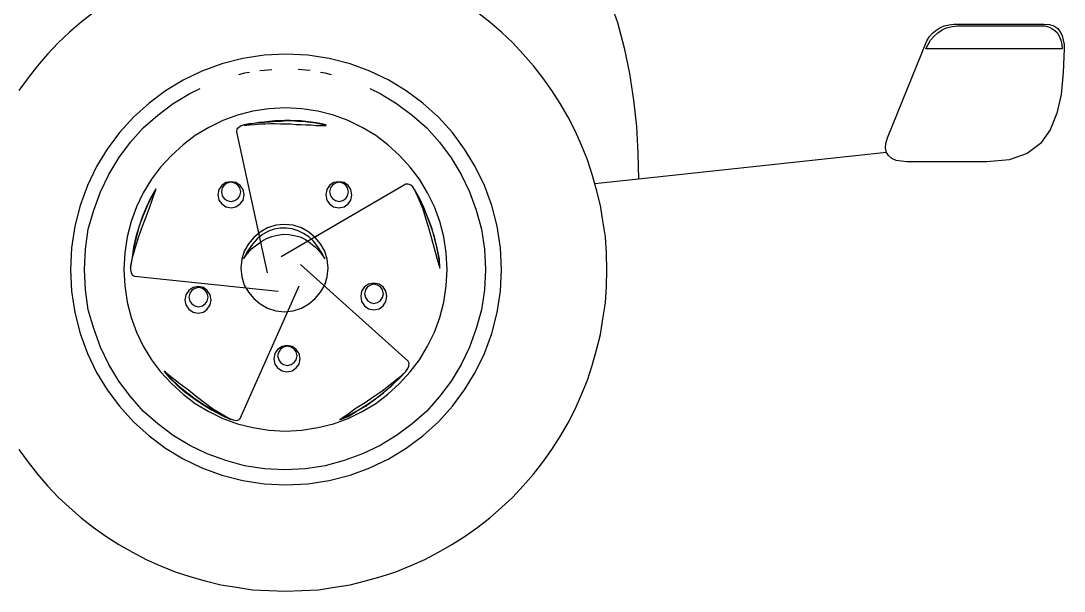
# Model space of a CAD drawing. Header units: millimetres. Extents: x -17157 to 13723, y 21549 to 39550.
# Drawn here: x -730 to 682, y 24142 to 24915 of the extents above; entities that cross this region are included whole.
import ezdxf

# ---------------------------------------------------------------- set-up
doc = ezdxf.new("R2010")
doc.units = ezdxf.units.MM

# ---------------------------------------------------------------- blocks, each defined once
blk = doc.blocks.new('A$C0482550F')
for p, q in [((4076.8, 802.5), (4088, 770.3)), ((3378.2, 783.4), (3361.8, 770.9)), ((3915.1, 770.9), (3898.7, 783.4)), ((3361.8, 770.9), (3346, 757.1)), ((3930.9, 757.1), (3915.1, 770.9)), ((4088, 770.3), (4097.2, 736.1)), ((4519.2, 759.7), (4524.4, 763)), ((4524.4, 763), (4530.3, 765.7)), ((4527.7, 760.4), (4533.6, 763)), ((4530.3, 765.7), (4536.9, 767)), ((4533.6, 763), (4540.9, 765)), ((4536.9, 767), (4543.5, 768.3)), ((4540.9, 765), (4548.1, 765.7)), ((4543.5, 768.3), (4551.4, 768.3)), ((4548.1, 765.7), (4666.4, 765.7)), ((4551.4, 768.3), (4665.1, 768.3)), ((4665.1, 768.3), (4673, 767.6)), ((4666.4, 765.7), (4671.6, 764.3)), ((4671.6, 764.3), (4676.2, 762.4)), ((4673, 767.6), (4678.9, 765.7)), ((4678.9, 765.7), (4684.1, 762.4)), ((3346, 757.1), (3330.9, 742.7)), ((3946.1, 742.7), (3930.9, 757.1)), ((4506.7, 745.3), (4510.6, 751.2)), ((4510.6, 751.2), (4514.6, 755.8)), ((4511.9, 746.6), (4516.5, 751.9)), ((4514.6, 755.8), (4519.2, 759.7)), ((4516.5, 751.9), (4521.8, 756.5)), ((4521.8, 756.5), (4527.7, 760.4)), ((4676.2, 762.4), (4680.2, 759.7)), ((4680.2, 759.7), (4683.5, 756.5)), ((4683.5, 756.5), (4686.1, 751.9)), ((4684.1, 762.4), (4687.4, 757.8)), ((4686.1, 751.9), (4688.1, 746.6)), ((4687.4, 757.8), (4690.1, 752.5)), ((4690.1, 752.5), (4691.4, 746.6)), ((3330.9, 742.7), (3316.4, 727.5)), ((3960.5, 727.5), (3946.1, 742.7)), ((4097.2, 736.1), (4104.4, 701.3)), ((4453.4, 613.9), (4506.7, 745.3)), ((4505.3, 734.8), (4508.7, 740.7)), ((4690.1, 734.8), (4505.3, 734.8)), ((4508.7, 740.7), (4511.9, 746.6)), ((4688.1, 746.6), (4689.4, 740.7)), ((4689.4, 740.7), (4690.1, 734.8)), ((4691.4, 746.6), (4692.7, 740.7)), ((4692.7, 734.8), (4691.4, 702.6)), ((4692.7, 740.7), (4692.7, 734.8)), ((3316.4, 727.5), (3302.6, 711.8)), ((3580.6, 721.6), (3552.4, 714.4)), ((3609.5, 726.2), (3580.6, 721.6)), ((3639.1, 727.5), (3609.5, 726.2)), ((3668.7, 726.2), (3639.1, 727.5)), ((3697.6, 721.6), (3668.7, 726.2)), ((3725.9, 714.4), (3697.6, 721.6)), ((3974.3, 711.8), (3960.5, 727.5)), ((3302.6, 711.8), (3290.1, 695.3)), ((3552.4, 714.4), (3525.4, 704.5)), ((3610.2, 705.9), (3620, 706.5)), ((3665.4, 705.9), (3655.5, 706.5)), ((3752.8, 704.5), (3725.9, 714.4)), ((3986.8, 695.3), (3974.3, 711.8)), ((3290.1, 695.3), (3277.6, 678.2)), ((3525.4, 704.5), (3499.8, 692.1)), ((3583.2, 701.9), (3574.7, 699.3)), ((3589.8, 702.6), (3583.2, 701.9)), ((3603.6, 705.2), (3610.2, 705.9)), ((3672, 705.2), (3665.4, 705.9)), ((3692.3, 701.9), (3685.8, 702.6)), ((3700.9, 699.3), (3692.3, 701.9)), ((3778.4, 692.1), (3752.8, 704.5)), ((3999.3, 678.2), (3986.8, 695.3)), ((4104.4, 701.3), (4109.7, 665.1)), ((4691.4, 702.6), (4688.7, 673)), ((3499.8, 692.1), (3476.1, 677.6)), ((3509, 674.3), (3522.8, 680.9)), ((3752.8, 680.9), (3766.6, 674.3)), ((3802.1, 677.6), (3778.4, 692.1)), ((4010.5, 660.5), (3999.3, 678.2)), ((3476.1, 677.6), (3453.8, 661.2)), ((3486.6, 660.5), (3509, 674.3)), ((3766.6, 674.3), (3789, 660.5)), ((3824.5, 661.2), (3802.1, 677.6)), ((4109.7, 665.1), (4113.6, 629.6)), ((4688.7, 673), (4682.8, 647.4)), ((3453.8, 661.2), (3432.7, 642.1)), ((3465.6, 644.7), (3486.6, 660.5)), ((3594.4, 650), (3573.4, 644.7)), ((3616.1, 653.3), (3594.4, 650)), ((3638.5, 654.6), (3616.1, 653.3)), ((3660.8, 653.3), (3638.5, 654.6)), ((3682.5, 650), (3660.8, 653.3)), ((3703.5, 644.7), (3682.5, 650)), ((3789, 660.5), (3810, 644.7)), ((3845.5, 642.1), (3824.5, 661.2)), ((4021, 642.1), (4010.5, 660.5)), ((3432.7, 642.1), (3413.7, 621.1)), ((3445.9, 627.7), (3465.6, 644.7)), ((3553.7, 637.5), (3534.6, 628.3)), ((3573.4, 644.7), (3553.7, 637.5)), ((3616.8, 636.2), (3609.5, 635.5)), ((3624, 636.9), (3616.8, 636.2)), ((3625.3, 636.2), (3617.4, 635.5)), ((3630.6, 636.9), (3624, 636.9)), ((3632.5, 636.2), (3625.3, 636.2)), ((3637.8, 637.5), (3630.6, 636.9)), ((3639.8, 636.9), (3632.5, 636.2)), ((3645, 637.5), (3637.8, 637.5)), ((3647.6, 636.9), (3639.8, 636.9)), ((3652.3, 636.9), (3645, 637.5)), ((3654.9, 636.2), (3647.6, 636.9)), ((3659.5, 636.9), (3652.3, 636.9)), ((3662.1, 636.2), (3654.9, 636.2)), ((3666.1, 636.2), (3659.5, 636.9)), ((3668.7, 635.5), (3662.1, 636.2)), ((3673.3, 635.5), (3666.1, 636.2)), ((3723.3, 637.5), (3703.5, 644.7)), ((3742.3, 628.3), (3723.3, 637.5)), ((3810, 644.7), (3829.7, 627.7)), ((3864.6, 621.1), (3845.5, 642.1)), ((4030.8, 623.7), (4021, 642.1)), ((4682.8, 647.4), (4673.6, 625)), ((3428.8, 608), (3445.9, 627.7)), ((3534.6, 628.3), (3516.2, 617.1)), ((3572.7, 625.7), (3572.1, 622.4)), ((3572.1, 622.4), (3613.5, 431.2)), ((3575.4, 628.3), (3572.7, 625.7)), ((3578.6, 630.3), (3575.4, 628.3)), ((3582.6, 631.6), (3578.6, 630.3)), ((3589.2, 632.9), (3582.6, 631.6)), ((3589.2, 632.3), (3582.6, 631)), ((3582.6, 631), (3589.8, 631.6)), ((3595.7, 633.6), (3589.2, 632.3)), ((3595.7, 633.6), (3589.2, 632.9)), ((3589.8, 631.6), (3597.1, 632.3)), ((3603, 634.9), (3595.7, 633.6)), ((3603, 634.2), (3595.7, 633.6)), ((3597.1, 632.3), (3603.6, 632.9)), ((3609.5, 635.5), (3603, 634.9)), ((3610.2, 634.9), (3603, 634.2)), ((3603.6, 632.9), (3610.8, 632.9)), ((3617.4, 635.5), (3610.2, 634.9)), ((3610.8, 632.9), (3618.1, 633.6)), ((3618.1, 633.6), (3624.7, 633.6)), ((3624.7, 633.6), (3631.9, 632.9)), ((3631.9, 632.9), (3638.5, 632.9)), ((3638.5, 632.9), (3645.7, 632.9)), ((3645.7, 632.9), (3652.3, 632.3)), ((3652.3, 632.3), (3659.5, 632.3)), ((3659.5, 632.3), (3666.1, 631.6)), ((3666.1, 631.6), (3673.3, 631.6)), ((3675.9, 634.2), (3668.7, 635.5)), ((3679.9, 634.2), (3673.3, 635.5)), ((3673.3, 631.6), (3679.9, 631)), ((3681.8, 633.6), (3675.9, 634.2)), ((3687.1, 632.9), (3679.9, 634.2)), ((3679.9, 631), (3687.1, 631)), ((3687.7, 632.3), (3681.8, 633.6)), ((3693.7, 631.6), (3687.1, 632.9)), ((3687.1, 631), (3693.7, 631)), ((3693.7, 631), (3687.7, 632.3)), ((3760.7, 617.1), (3742.3, 628.3)), ((3829.7, 627.7), (3846.8, 608)), ((4039.4, 604), (4030.8, 623.7)), ((4113.6, 629.6), (4115.6, 593.5)), ((4673.6, 625), (4660.5, 606.6)), ((3413.7, 621.1), (3397.2, 598.8)), ((3413, 586.9), (3428.8, 608)), ((3516.2, 617.1), (3499.8, 604.7)), ((3777.1, 604.7), (3760.7, 617.1)), ((3846.8, 608), (3862.6, 586.9)), ((3881, 598.8), (3864.6, 621.1)), ((4451.5, 606.6), (4453.4, 613.9)), ((3397.2, 598.8), (3382.8, 575.1)), ((3499.8, 604.7), (3484, 590.2)), ((3792.9, 590.2), (3777.1, 604.7)), ((3895.4, 575.1), (3881, 598.8)), ((4047.3, 584.3), (4039.4, 604)), ((4115.6, 593.5), (4116.3, 558)), ((4452.1, 594.2), (4116.3, 558)), ((4450.8, 600.1), (4451.5, 606.6)), ((4452.1, 594.2), (4450.8, 600.1)), ((4454.8, 590.2), (4452.1, 594.2)), ((4660.5, 606.6), (4642.7, 592.8)), ((3399.2, 564.6), (3413, 586.9)), ((3484, 590.2), (3469.5, 574.4)), ((3807.4, 574.4), (3792.9, 590.2)), ((3862.6, 586.9), (3876.4, 564.6)), ((4053.8, 564.6), (4047.3, 584.3)), ((4459.4, 586.3), (4454.8, 590.2)), ((4465.3, 583.6), (4459.4, 586.3)), ((4471.9, 582.3), (4465.3, 583.6)), ((4479.7, 581.7), (4471.9, 582.3)), ((4588.2, 581.7), (4479.7, 581.7)), ((4618.4, 584.3), (4588.2, 581.7)), ((4642.7, 592.8), (4618.4, 584.3)), ((3382.8, 575.1), (3370.3, 549.5)), ((3469.5, 574.4), (3457.1, 558)), ((3819.9, 558), (3807.4, 574.4)), ((3907.9, 549.5), (3895.4, 575.1)), ((3388, 540.9), (3399.2, 564.6)), ((3457.1, 558), (3445.9, 539.6)), ((3557.6, 553.4), (3552.4, 549.5)), ((3559.6, 552.7), (3555.6, 550.1)), ((3564.9, 554.7), (3557.6, 553.4)), ((3564.9, 554.1), (3559.6, 552.7)), ((3571.4, 553.4), (3564.9, 554.7)), ((3570.1, 552.7), (3564.9, 554.1)), ((3574.1, 550.1), (3570.1, 552.7)), ((3577.3, 549.5), (3571.4, 553.4)), ((3801.4, 551.4), (3632.5, 452.9)), ((3703.5, 553.4), (3698.3, 549.5)), ((3706.2, 552.7), (3702.2, 550.1)), ((3710.8, 554.7), (3703.5, 553.4)), ((3711.4, 554.1), (3706.2, 552.7)), ((3718, 553.4), (3710.8, 554.7)), ((3716, 552.7), (3711.4, 554.1)), ((3720, 550.1), (3716, 552.7)), ((3723.3, 549.5), (3718, 553.4)), ((3804.7, 551.4), (3801.4, 551.4)), ((3808, 550.1), (3804.7, 551.4)), ((3831, 539.6), (3819.9, 558)), ((3876.4, 564.6), (3887.5, 540.9)), ((4059.7, 543.5), (4053.8, 564.6)), ((4116.3, 558), (4057.4, 551.7)), ((3370.3, 549.5), (3360.4, 522.5)), ((3378.9, 515.9), (3388, 540.9)), ((3445.9, 539.6), (3436.7, 520.5)), ((3463, 544.9), (3455.8, 532.4)), ((3463, 544.2), (3457.1, 533.7)), ((3458.4, 531.1), (3463, 544.2)), ((3548.4, 544.2), (3547.1, 537)), ((3547.1, 537), (3548.4, 529.8)), ((3552.4, 549.5), (3548.4, 544.2)), ((3553, 546.2), (3551.7, 540.9)), ((3551.7, 540.9), (3553, 535.6)), ((3555.6, 550.1), (3553, 546.2)), ((3576.7, 546.2), (3574.1, 550.1)), ((3578, 540.9), (3576.7, 546.2)), ((3576.7, 535.6), (3578, 540.9)), ((3581.3, 544.2), (3577.3, 549.5)), ((3582.6, 537), (3581.3, 544.2)), ((3581.3, 529.8), (3582.6, 537)), ((3694.3, 544.2), (3693, 537)), ((3693, 537), (3694.3, 529.8)), ((3698.3, 549.5), (3694.3, 544.2)), ((3699.6, 546.2), (3698.3, 540.9)), ((3698.3, 540.9), (3699.6, 535.6)), ((3702.2, 550.1), (3699.6, 546.2)), ((3722.6, 546.2), (3720, 550.1)), ((3723.9, 540.9), (3722.6, 546.2)), ((3722.6, 535.6), (3723.9, 540.9)), ((3727.2, 544.2), (3723.3, 549.5)), ((3728.5, 537), (3727.2, 544.2)), ((3727.2, 529.8), (3728.5, 537)), ((3810.7, 547.5), (3808, 550.1)), ((3813.3, 544.2), (3810.7, 547.5)), ((3819.9, 532.4), (3813.3, 544.2)), ((3819.9, 531.7), (3813.3, 543.5)), ((3813.3, 543.5), (3819.2, 530.4)), ((3840.2, 520.5), (3831, 539.6)), ((3887.5, 540.9), (3896.8, 515.9)), ((3917.8, 522.5), (3907.9, 549.5)), ((4065, 522.5), (4059.7, 543.5)), ((3455.8, 532.4), (3449.8, 519.9)), ((3457.1, 533.7), (3451.1, 521.9)), ((3453.8, 517.9), (3458.4, 531.1)), ((3548.4, 529.8), (3552.4, 524.5)), ((3552.4, 524.5), (3557.6, 520.5)), ((3553, 535.6), (3555.6, 531.7)), ((3555.6, 531.7), (3559.6, 529.1)), ((3559.6, 529.1), (3564.9, 527.8)), ((3564.9, 527.8), (3570.1, 529.1)), ((3570.1, 529.1), (3574.1, 531.7)), ((3571.4, 520.5), (3577.3, 524.5)), ((3574.1, 531.7), (3576.7, 535.6)), ((3577.3, 524.5), (3581.3, 529.8)), ((3694.3, 529.8), (3698.3, 524.5)), ((3698.3, 524.5), (3703.5, 520.5)), ((3699.6, 535.6), (3702.2, 531.7)), ((3702.2, 531.7), (3706.2, 529.1)), ((3706.2, 529.1), (3711.4, 527.8)), ((3711.4, 527.8), (3716, 529.1)), ((3716, 529.1), (3720, 531.7)), ((3718, 520.5), (3723.3, 524.5)), ((3720, 531.7), (3722.6, 535.6)), ((3723.3, 524.5), (3727.2, 529.8)), ((3819.2, 530.4), (3824.5, 517.9)), ((3825.8, 519.9), (3819.9, 532.4)), ((3825.8, 518.6), (3819.9, 531.7)), ((3360.4, 522.5), (3353.2, 494.3)), ((3371.6, 490.3), (3378.9, 515.9)), ((3436.7, 520.5), (3429.4, 500.8)), ((3445.9, 508.7), (3440.6, 494.9)), ((3449.8, 519.9), (3444.6, 506.7)), ((3451.1, 521.9), (3445.9, 508.7)), ((3449.2, 504.8), (3453.8, 517.9)), ((3557.6, 520.5), (3564.9, 519.2)), ((3564.9, 519.2), (3571.4, 520.5)), ((3703.5, 520.5), (3710.8, 519.2)), ((3710.8, 519.2), (3718, 520.5)), ((3824.5, 517.9), (3828.4, 504.1)), ((3831, 506.7), (3825.8, 519.9)), ((3831.7, 504.8), (3825.8, 518.6)), ((3847.5, 500.8), (3840.2, 520.5)), ((3896.8, 515.9), (3904, 490.3)), ((3925, 494.3), (3917.8, 522.5)), ((4068.3, 501.5), (4065, 522.5)), ((3429.4, 500.8), (3424.2, 479.8)), ((3440.6, 494.9), (3436.7, 480.5)), ((3444.6, 506.7), (3440, 492.9)), ((3443.9, 492.3), (3449.2, 504.8)), ((3625.3, 495.6), (3614.2, 492.3)), ((3637.1, 496.9), (3625.3, 495.6)), ((3649, 495.6), (3637.1, 496.9)), ((3660.1, 492.3), (3649, 495.6)), ((3828.4, 504.1), (3832.4, 491)), ((3835.6, 493.6), (3831, 506.7)), ((3837, 491), (3831.7, 504.8)), ((3852.7, 479.8), (3847.5, 500.8)), ((4071.6, 479.8), (4068.3, 501.5)), ((3353.2, 494.3), (3348.6, 465.3)), ((3367.7, 463.4), (3371.6, 490.3)), ((3436.7, 480.5), (3433.4, 466)), ((3440, 492.9), (3436, 479.8)), ((3439.3, 479.1), (3443.9, 492.3)), ((3604.3, 486.4), (3595.7, 479.1)), ((3607.6, 483.1), (3600.3, 477.2)), ((3614.2, 492.3), (3604.3, 486.4)), ((3615.4, 487.7), (3607.6, 483.1)), ((3612.8, 477.8), (3620, 480.5)), ((3623.3, 490.3), (3615.4, 487.7)), ((3620, 480.5), (3627.9, 482.4)), ((3631.2, 491.6), (3623.3, 490.3)), ((3627.9, 482.4), (3635.2, 483.7)), ((3639.8, 491.6), (3631.2, 491.6)), ((3635.2, 483.7), (3643.1, 483.1)), ((3647.6, 491), (3639.8, 491.6)), ((3643.1, 483.1), (3650.3, 481.8)), ((3655.5, 488.3), (3647.6, 491)), ((3650.3, 481.8), (3658.2, 479.8)), ((3662.8, 484.4), (3655.5, 488.3)), ((3670, 486.4), (3660.1, 492.3)), ((3670, 479.8), (3662.8, 484.4)), ((3678.6, 479.1), (3670, 486.4)), ((3832.4, 491), (3836.3, 477.8)), ((3840.2, 479.8), (3835.6, 493.6)), ((3840.9, 476.5), (3837, 491)), ((3904, 490.3), (3907.9, 463.4)), ((3929.6, 465.3), (3925, 494.3)), ((3424.2, 479.8), (3420.9, 458.1)), ((3436, 479.8), (3432.7, 466)), ((3435.4, 466), (3439.3, 479.1)), ((3588.5, 470.6), (3582.6, 460.7)), ((3593.8, 469.9), (3587.2, 460.7)), ((3595.7, 479.1), (3588.5, 470.6)), ((3593.1, 464), (3599.7, 469.3)), ((3600.3, 477.2), (3593.8, 469.9)), ((3599.7, 469.3), (3606.3, 473.9)), ((3606.3, 473.9), (3612.8, 477.8)), ((3658.2, 479.8), (3665.4, 476.5)), ((3665.4, 476.5), (3672.6, 471.2)), ((3676.6, 473.9), (3670, 479.8)), ((3672.6, 471.2), (3679.2, 466)), ((3682.5, 466.6), (3676.6, 473.9)), ((3685.8, 470.6), (3678.6, 479.1)), ((3687.1, 458.7), (3682.5, 466.6)), ((3691.7, 460.7), (3685.8, 470.6)), ((3836.3, 477.8), (3839.6, 464.7)), ((3843.5, 466), (3840.2, 479.8)), ((3844.2, 462.7), (3840.9, 476.5)), ((3856, 458.1), (3852.7, 479.8)), ((4072.9, 457.5), (4071.6, 479.8)), ((3348.6, 465.3), (3347.3, 435.8)), ((3366.4, 435.8), (3367.7, 463.4)), ((3420.9, 458.1), (3419.6, 435.8)), ((3430.8, 452.2), (3428.8, 438.4)), ((3428.8, 438.4), (3431.4, 452.2)), ((3430.8, 452.2), (3428.8, 439)), ((3433.4, 466), (3430.8, 452.2)), ((3432.7, 466), (3430.8, 452.2)), ((3431.4, 452.2), (3435.4, 466)), ((3582.6, 460.7), (3579.3, 449.6)), ((3587.2, 460.7), (3581.9, 450.2)), ((3581.9, 450.2), (3587.2, 457.5)), ((3587.2, 457.5), (3593.1, 464)), ((3679.2, 466), (3685.8, 458.7)), ((3685.8, 458.7), (3691.7, 450.2)), ((3691.7, 450.2), (3687.1, 458.7)), ((3695, 449.6), (3691.7, 460.7)), ((3839.6, 464.7), (3843.5, 450.9)), ((3846.1, 452.2), (3843.5, 466)), ((3846.8, 449.6), (3844.2, 462.7)), ((3847.5, 438.4), (3846.1, 452.2)), ((3857.3, 435.8), (3856, 458.1)), ((3907.9, 463.4), (3909.3, 435.8)), ((3930.9, 435.8), (3929.6, 465.3)), ((4073.5, 435.1), (4072.9, 457.5)), ((3428.8, 439), (3428.8, 435.1)), ((3579.3, 449.6), (3578, 437.7)), ((3804.7, 311.5), (3658.8, 442.3)), ((3696.3, 437.7), (3695, 449.6)), ((3843.5, 450.9), (3847.5, 437.7)), ((3847.5, 437.7), (3846.8, 449.6)), ((3347.3, 435.8), (3348.6, 406.2)), ((3367.7, 408.2), (3366.4, 435.8)), ((3419.6, 435.8), (3420.9, 413.4)), ((3428.8, 435.1), (3429.4, 431.2)), ((3429.4, 431.2), (3431.4, 427.9)), ((3431.4, 427.9), (3434.1, 426.5)), ((3434.1, 426.5), (3628.6, 406.2)), ((3578, 437.7), (3579.3, 425.9)), ((3579.3, 425.9), (3582.6, 414.7)), ((3691.7, 414.7), (3695, 425.9)), ((3695, 425.9), (3696.3, 437.7)), ((3856, 413.4), (3857.3, 435.8)), ((3909.3, 435.8), (3907.9, 408.2)), ((3929.6, 406.2), (3930.9, 435.8)), ((4072.9, 412.8), (4073.5, 435.1)), ((3420.9, 413.4), (3424.2, 391.7)), ((3513.6, 411.4), (3507.7, 407.5)), ((3515.6, 410.1), (3511.6, 407.5)), ((3520.2, 412.8), (3513.6, 411.4)), ((3520.8, 411.4), (3515.6, 410.1)), ((3527.4, 411.4), (3520.2, 412.8)), ((3526.1, 410.1), (3520.8, 411.4)), ((3530, 407.5), (3526.1, 410.1)), ((3532.7, 407.5), (3527.4, 411.4)), ((3577.3, 234), (3656.9, 413.4)), ((3582.6, 414.7), (3588.5, 404.9)), ((3685.8, 404.9), (3691.7, 414.7)), ((3745.6, 412.1), (3741.6, 406.2)), ((3750.9, 416), (3745.6, 412.1)), ((3749.5, 412.1), (3746.9, 408.2)), ((3753.5, 414.7), (3749.5, 412.1)), ((3758.1, 417.4), (3750.9, 416)), ((3758.1, 416), (3753.5, 414.7)), ((3765.3, 416), (3758.1, 417.4)), ((3763.3, 414.7), (3758.1, 416)), ((3767.3, 412.1), (3763.3, 414.7)), ((3770.6, 412.1), (3765.3, 416)), ((3769.9, 408.2), (3767.3, 412.1)), ((3774.5, 406.2), (3770.6, 412.1)), ((3852.7, 391.7), (3856, 413.4)), ((4071.6, 390.4), (4072.9, 412.8)), ((3348.6, 406.2), (3353.2, 377.3)), ((3371.6, 381.2), (3367.7, 408.2)), ((3503.7, 401.6), (3502.4, 394.3)), ((3507.7, 407.5), (3503.7, 401.6)), ((3509, 403.6), (3507.7, 398.3)), ((3507.7, 398.3), (3509, 393)), ((3511.6, 407.5), (3509, 403.6)), ((3532.7, 403.6), (3530, 407.5)), ((3536.6, 401.6), (3532.7, 407.5)), ((3533.9, 398.3), (3532.7, 403.6)), ((3532.7, 393), (3533.9, 398.3)), ((3537.9, 394.3), (3536.6, 401.6)), ((3588.5, 404.9), (3595.7, 396.3)), ((3595.7, 396.3), (3604.3, 389.1)), ((3670, 389.1), (3678.6, 396.3)), ((3678.6, 396.3), (3685.8, 404.9)), ((3741.6, 406.2), (3740.3, 399.6)), ((3740.3, 399.6), (3741.6, 392.4)), ((3746.9, 408.2), (3745.6, 402.9)), ((3745.6, 402.9), (3746.9, 397.6)), ((3746.9, 397.6), (3749.5, 393.7)), ((3767.3, 393.7), (3769.9, 397.6)), ((3771.2, 402.9), (3769.9, 408.2)), ((3769.9, 397.6), (3771.2, 402.9)), ((3775.8, 399.6), (3774.5, 406.2)), ((3774.5, 392.4), (3775.8, 399.6)), ((3907.9, 408.2), (3904, 381.2)), ((3925, 377.3), (3929.6, 406.2)), ((3424.2, 391.7), (3429.4, 370.7)), ((3502.4, 394.3), (3503.7, 387.8)), ((3503.7, 387.8), (3507.7, 381.9)), ((3507.7, 381.9), (3513.6, 377.9)), ((3509, 393), (3511.6, 389.1)), ((3511.6, 389.1), (3515.6, 386.5)), ((3515.6, 386.5), (3520.8, 385.2)), ((3520.8, 385.2), (3526.1, 386.5)), ((3526.1, 386.5), (3530, 389.1)), ((3527.4, 377.9), (3532.7, 381.9)), ((3530, 389.1), (3532.7, 393)), ((3532.7, 381.9), (3536.6, 387.8)), ((3536.6, 387.8), (3537.9, 394.3)), ((3604.3, 389.1), (3614.2, 383.2)), ((3614.2, 383.2), (3625.3, 379.9)), ((3649, 379.9), (3660.1, 383.2)), ((3660.1, 383.2), (3670, 389.1)), ((3741.6, 392.4), (3745.6, 386.5)), ((3745.6, 386.5), (3750.9, 382.5)), ((3749.5, 393.7), (3753.5, 391.1)), ((3750.9, 382.5), (3758.1, 381.2)), ((3753.5, 391.1), (3758.1, 389.7)), ((3758.1, 389.7), (3763.3, 391.1)), ((3758.1, 381.2), (3765.3, 382.5)), ((3763.3, 391.1), (3767.3, 393.7)), ((3765.3, 382.5), (3770.6, 386.5)), ((3770.6, 386.5), (3774.5, 392.4)), ((3847.5, 370.7), (3852.7, 391.7)), ((4068.3, 368.7), (4071.6, 390.4)), ((3353.2, 377.3), (3360.4, 349)), ((3378.9, 355.6), (3371.6, 381.2)), ((3429.4, 370.7), (3436.7, 351)), ((3513.6, 377.9), (3520.2, 376.6)), ((3520.2, 376.6), (3527.4, 377.9)), ((3625.3, 379.9), (3637.1, 378.6)), ((3637.1, 378.6), (3649, 379.9)), ((3840.2, 351), (3847.5, 370.7)), ((3904, 381.2), (3896.8, 355.6)), ((3917.8, 349), (3925, 377.3)), ((4065, 347.7), (4068.3, 368.7)), ((3388, 330.6), (3378.9, 355.6)), ((3896.8, 355.6), (3887.5, 330.6)), ((3360.4, 349), (3370.3, 322.1)), ((3436.7, 351), (3445.9, 331.9)), ((3831, 331.9), (3840.2, 351)), ((3907.9, 322.1), (3917.8, 349)), ((4059.7, 326.7), (4065, 347.7)), ((3399.2, 306.9), (3388, 330.6)), ((3445.9, 331.9), (3457.1, 313.5)), ((3627.9, 327.3), (3624, 322.1)), ((3633.9, 331.3), (3627.9, 327.3)), ((3631.9, 328), (3629.3, 324)), ((3635.8, 330.6), (3631.9, 328)), ((3640.4, 332.6), (3633.9, 331.3)), ((3641.1, 331.9), (3635.8, 330.6)), ((3647.6, 331.3), (3640.4, 332.6)), ((3646.4, 330.6), (3641.1, 331.9)), ((3650.3, 328), (3646.4, 330.6)), ((3652.9, 327.3), (3647.6, 331.3)), ((3652.9, 324), (3650.3, 328)), ((3656.9, 322.1), (3652.9, 327.3)), ((3819.9, 313.5), (3831, 331.9)), ((3887.5, 330.6), (3876.4, 306.9)), ((4053.8, 305.6), (4059.7, 326.7)), ((3370.3, 322.1), (3382.8, 296.4)), ((3457.1, 313.5), (3469.5, 297.1)), ((3624, 322.1), (3622.7, 314.8)), ((3622.7, 314.8), (3624, 307.6)), ((3629.3, 324), (3627.9, 318.8)), ((3627.9, 318.8), (3629.3, 313.5)), ((3629.3, 313.5), (3631.9, 309.6)), ((3650.3, 309.6), (3652.9, 313.5)), ((3654.2, 318.8), (3652.9, 324)), ((3652.9, 313.5), (3654.2, 318.8)), ((3658.2, 314.8), (3656.9, 322.1)), ((3656.9, 307.6), (3658.2, 314.8)), ((3806, 308.9), (3804.7, 311.5)), ((3807.4, 297.1), (3819.9, 313.5)), ((3895.4, 296.4), (3907.9, 322.1)), ((3413, 284.6), (3399.2, 306.9)), ((3469.5, 297.1), (3484, 281.3)), ((3474.1, 298.4), (3483.4, 287.9)), ((3474.1, 297.7), (3482, 288.5)), ((3485.3, 289.2), (3474.1, 297.7)), ((3624, 307.6), (3627.9, 302.3)), ((3627.9, 302.3), (3633.9, 298.4)), ((3631.9, 309.6), (3635.8, 306.9)), ((3633.9, 298.4), (3640.4, 297.1)), ((3635.8, 306.9), (3641.1, 305.6)), ((3640.4, 297.1), (3647.6, 298.4)), ((3641.1, 305.6), (3646.4, 306.9)), ((3646.4, 306.9), (3650.3, 309.6)), ((3647.6, 298.4), (3652.9, 302.3)), ((3652.9, 302.3), (3656.9, 307.6)), ((3801.4, 297.7), (3790.9, 287.9)), ((3792.3, 287.9), (3801.4, 297.7)), ((3792.3, 288.5), (3801.4, 297.7)), ((3792.9, 281.3), (3807.4, 297.1)), ((3801.4, 297.7), (3804.1, 301.7)), ((3804.1, 301.7), (3805.4, 305)), ((3805.4, 305), (3806, 308.9)), ((3876.4, 306.9), (3862.6, 284.6)), ((4047.3, 285.9), (4053.8, 305.6)), ((3382.8, 296.4), (3397.2, 272.8)), ((3428.8, 263.6), (3413, 284.6)), ((3482, 288.5), (3491.2, 279.3)), ((3483.4, 287.9), (3493.9, 278)), ((3495.8, 280.6), (3485.3, 289.2)), ((3790.9, 287.9), (3780.4, 279.3)), ((3781.7, 278), (3792.3, 287.9)), ((3782.4, 278.7), (3792.3, 288.5)), ((3862.6, 284.6), (3846.8, 263.6)), ((3881, 272.8), (3895.4, 296.4)), ((4039.4, 266.2), (4047.3, 285.9)), ((3397.2, 272.8), (3413.7, 250.4)), ((3484, 281.3), (3499.8, 266.9)), ((3491.2, 279.3), (3502.4, 270.1)), ((3493.9, 278), (3504.4, 269.5)), ((3507, 272.1), (3495.8, 280.6)), ((3502.4, 270.1), (3514.2, 261.6)), ((3504.4, 269.5), (3515.6, 260.9)), ((3517.5, 263.6), (3507, 272.1)), ((3769.2, 270.8), (3757.4, 262.9)), ((3760.7, 260.9), (3771.9, 270.1)), ((3780.4, 279.3), (3769.2, 270.8)), ((3770.6, 268.2), (3781.7, 278)), ((3771.9, 270.1), (3782.4, 278.7)), ((3777.1, 266.9), (3792.9, 281.3)), ((3864.6, 250.4), (3881, 272.8)), ((3445.9, 243.8), (3428.8, 263.6)), ((3499.8, 266.9), (3516.2, 254.4)), ((3514.2, 261.6), (3526.7, 253)), ((3515.6, 260.9), (3527.4, 253)), ((3516.2, 254.4), (3534.6, 243.2)), ((3528.7, 255), (3517.5, 263.6)), ((3539.9, 247.1), (3528.7, 255)), ((3746.2, 255), (3734.4, 247.8)), ((3742.3, 243.2), (3760.7, 254.4)), ((3757.4, 262.9), (3746.2, 255)), ((3746.9, 250.4), (3758.7, 259)), ((3748.9, 253), (3760.7, 260.9)), ((3758.7, 259), (3770.6, 268.2)), ((3760.7, 254.4), (3777.1, 266.9)), ((3846.8, 263.6), (3829.7, 243.8)), ((4030.8, 246.5), (4039.4, 266.2)), ((3413.7, 250.4), (3432.7, 229.4)), ((3465.6, 226.8), (3445.9, 243.8)), ((3526.7, 253), (3539.2, 245.2)), ((3527.4, 253), (3539.9, 245.8)), ((3534.6, 243.2), (3553.7, 234)), ((3539.2, 245.2), (3551.7, 238.6)), ((3551.7, 239.9), (3539.9, 247.1)), ((3539.9, 245.8), (3551.7, 239.3)), ((3734.4, 247.8), (3723.3, 239.9)), ((3723.3, 236.6), (3734.4, 243.2)), ((3723.3, 234), (3742.3, 243.2)), ((3724.5, 238.6), (3737, 245.2)), ((3734.4, 243.2), (3746.9, 250.4)), ((3737, 245.2), (3748.9, 253)), ((3829.7, 243.8), (3810, 226.8)), ((3845.5, 229.4), (3864.6, 250.4)), ((4021, 228.1), (4030.8, 246.5)), ((3432.7, 229.4), (3453.8, 210.3)), ((3486.6, 211), (3465.6, 226.8)), ((3564.2, 232.7), (3551.7, 239.9)), ((3551.7, 239.3), (3563.5, 233.3)), ((3551.7, 238.6), (3564.2, 232.7)), ((3553.7, 234), (3573.4, 226.8)), ((3563.5, 233.3), (3567.5, 232)), ((3567.5, 232), (3572.1, 231.4)), ((3572.1, 231.4), (3575.4, 232)), ((3573.4, 226.8), (3594.4, 221.5)), ((3575.4, 232), (3577.3, 234)), ((3682.5, 221.5), (3703.5, 226.8)), ((3703.5, 226.8), (3723.3, 234)), ((3723.3, 239.9), (3712.1, 232)), ((3712.1, 232.7), (3724.5, 238.6)), ((3712.1, 232), (3723.3, 236.6)), ((3810, 226.8), (3789, 211)), ((3824.5, 210.3), (3845.5, 229.4)), ((4010.5, 209.7), (4021, 228.1)), ((3594.4, 221.5), (3616.1, 218.2)), ((3616.1, 218.2), (3638.5, 216.9)), ((3638.5, 216.9), (3660.8, 218.2)), ((3660.8, 218.2), (3682.5, 221.5)), ((3453.8, 210.3), (3476.1, 193.9)), ((3509, 197.2), (3486.6, 211)), ((3789, 211), (3766.6, 197.2)), ((3802.1, 193.9), (3824.5, 210.3)), ((3999.3, 191.9), (4010.5, 209.7)), ((3277.6, 191.9), (3290.1, 174.8)), ((3476.1, 193.9), (3499.8, 179.4)), ((3532.7, 186), (3509, 197.2)), ((3557.6, 176.8), (3532.7, 186)), ((3743, 186), (3718, 176.8)), ((3766.6, 197.2), (3743, 186)), ((3778.4, 179.4), (3802.1, 193.9)), ((3986.8, 174.8), (3999.3, 191.9)), ((3290.1, 174.8), (3302.6, 158.4)), ((3499.8, 179.4), (3525.4, 166.9)), ((3583.2, 169.6), (3557.6, 176.8)), ((3610.2, 165.6), (3583.2, 169.6)), ((3692.3, 169.6), (3665.4, 165.6)), ((3718, 176.8), (3692.3, 169.6)), ((3752.8, 166.9), (3778.4, 179.4)), ((3974.3, 158.4), (3986.8, 174.8)), ((3302.6, 158.4), (3316.4, 142.6)), ((3525.4, 166.9), (3552.4, 157.1)), ((3552.4, 157.1), (3580.6, 149.9)), ((3637.8, 164.3), (3610.2, 165.6)), ((3665.4, 165.6), (3637.8, 164.3)), ((3697.6, 149.9), (3725.9, 157.1)), ((3725.9, 157.1), (3752.8, 166.9)), ((3960.5, 142.6), (3974.3, 158.4)), ((3316.4, 142.6), (3330.9, 127.5)), ((3580.6, 149.9), (3609.5, 145.3)), ((3609.5, 145.3), (3639.1, 143.9)), ((3639.1, 143.9), (3668.7, 145.3)), ((3668.7, 145.3), (3697.6, 149.9)), ((3946.1, 127.5), (3960.5, 142.6)), ((3330.9, 127.5), (3346, 113.1)), ((3930.9, 113.1), (3946.1, 127.5)), ((3346, 113.1), (3361.8, 99.2)), ((3915.1, 99.2), (3930.9, 113.1)), ((3361.8, 99.2), (3378.2, 86.8)), ((3898.7, 86.8), (3915.1, 99.2)), ((3378.2, 86.8), (3395.3, 74.3)), ((3881.6, 74.3), (3898.7, 86.8)), ((3395.3, 74.3), (3413, 63.1)), ((3863.9, 63.1), (3881.6, 74.3)), ((3413, 63.1), (3431.4, 52.6)), ((3845.5, 52.6), (3863.9, 63.1)), ((3431.4, 52.6), (3449.8, 42.7)), ((3449.8, 42.7), (3469.5, 34.2)), ((3807.4, 34.2), (3827.1, 42.7)), ((3827.1, 42.7), (3845.5, 52.6)), ((3469.5, 34.2), (3489.3, 26.3)), ((3787.7, 26.3), (3807.4, 34.2)), ((3489.3, 26.3), (3509, 19.7)), ((3509, 19.7), (3530, 13.8)), ((3746.9, 13.8), (3767.9, 19.7)), ((3767.9, 19.7), (3787.7, 26.3)), ((3530, 13.8), (3551, 8.6)), ((3551, 8.6), (3572.1, 5.3)), ((3572.1, 5.3), (3593.8, 2)), ((3593.8, 2), (3616.1, 0.7)), ((3616.1, 0.7), (3638.5, 0)), ((3638.5, 0), (3660.8, 0.7)), ((3660.8, 0.7), (3683.2, 2)), ((3683.2, 2), (3704.8, 5.3)), ((3704.8, 5.3), (3725.9, 8.6)), ((3725.9, 8.6), (3746.9, 13.8))]:
    blk.add_line(p, q)

msp = doc.modelspace()

# ---------------------------------------------------------------- block references
msp.add_blockref('A$C0482550F', (-4010.4, 24142.4))

doc.saveas('drawing.dxf')
